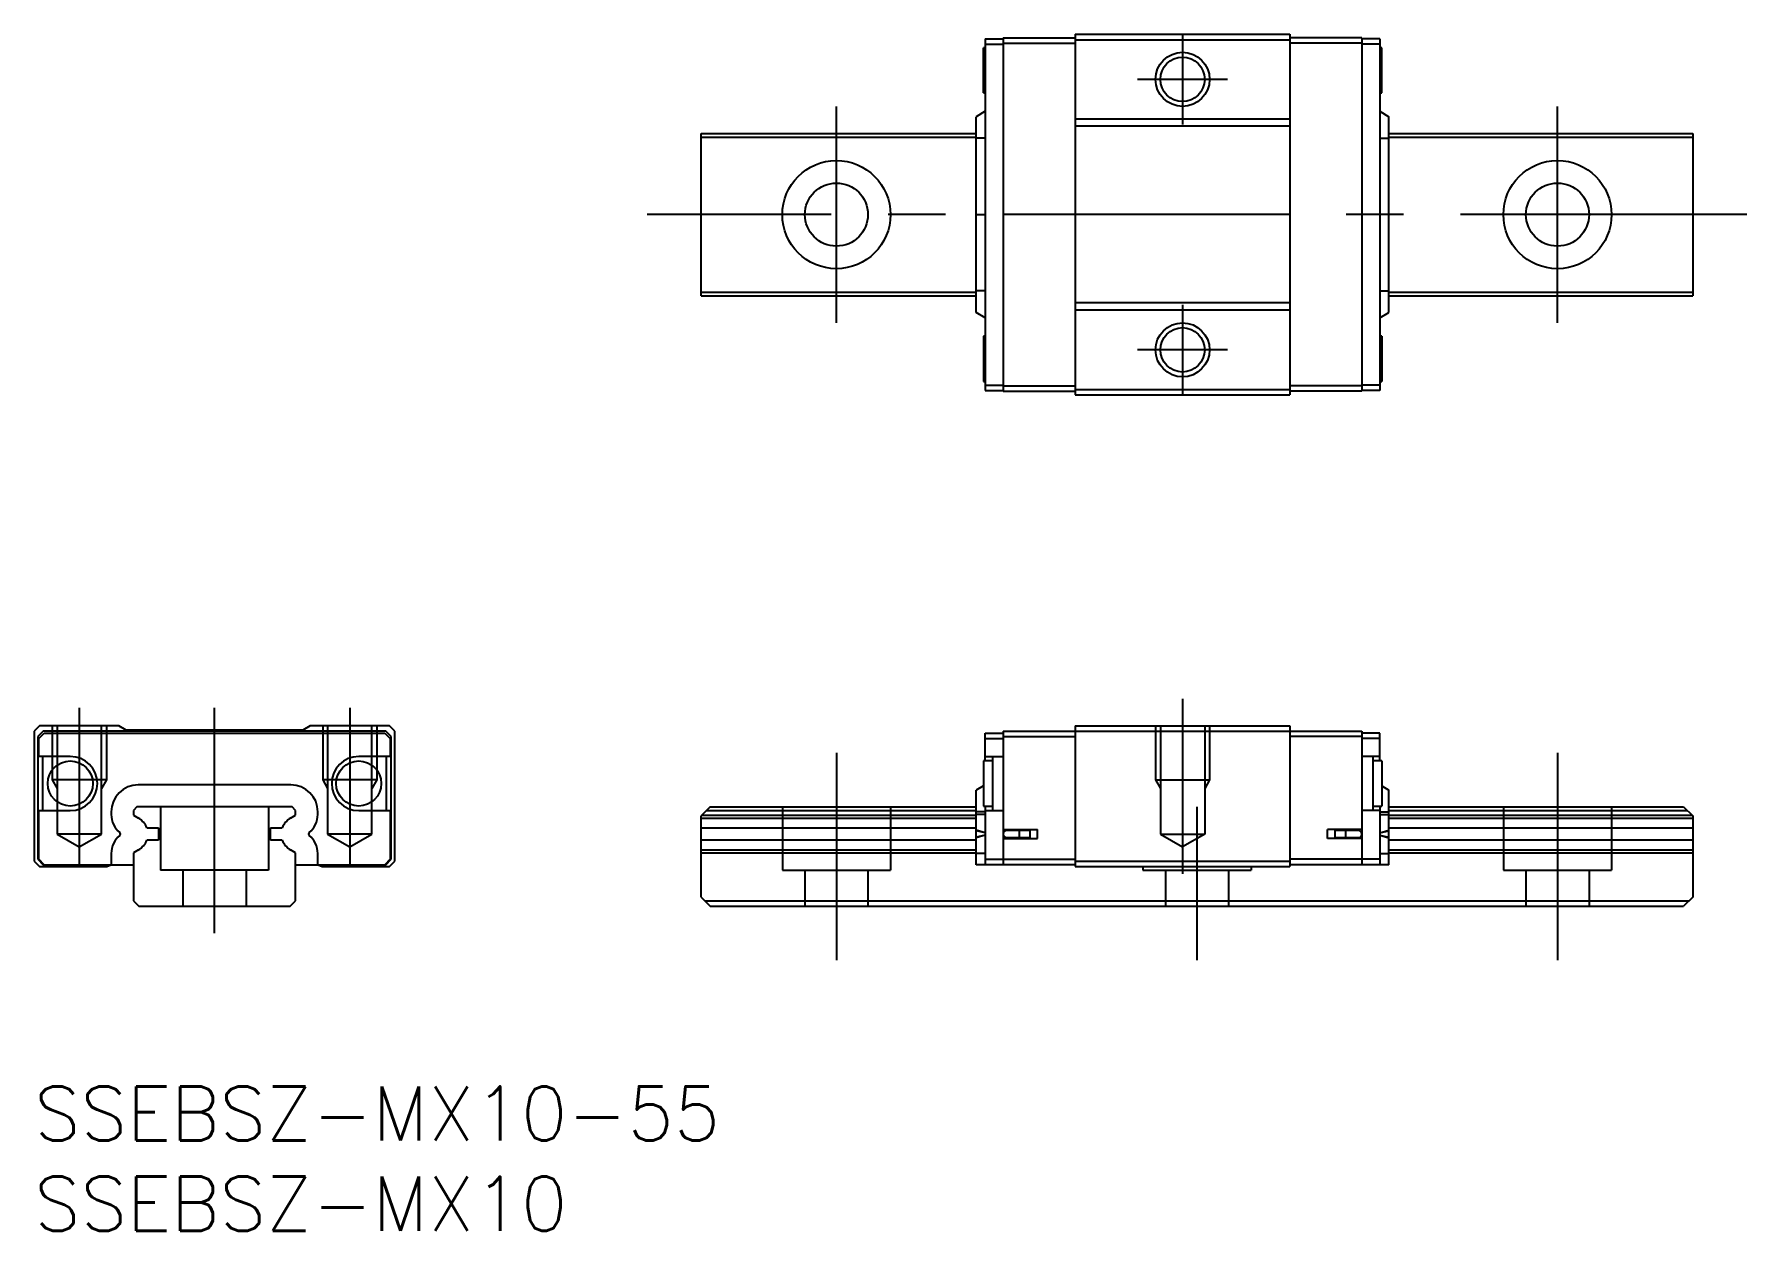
# Model space of a CAD drawing. Extents: x 0 to 95, y -8 to 58.4.
import ezdxf

# ---------------------------------------------------------------- set-up
doc = ezdxf.new("R2010")
doc.units = 0
doc.header["$LTSCALE"] = 0.5
doc.linetypes.add('CENTER', pattern=[50.8, 31.75, -6.35, 6.35, -6.35])
doc.linetypes.add('DASHED', pattern=[19.05, 12.7, -6.35])
for name, color, linetype in [('MSM_CENTER', 1, 'CENTER'), ('MSM_CONTINUOUS', 7, 'CONTINUOUS'), ('MSM_DASHED', 4, 'DASHED'), ('MSM_NARROW', 5, 'CONTINUOUS'), ('MSM_PART_NUMBER', 7, 'CONTINUOUS')]:
    doc.layers.add(name, color=color, linetype=linetype)
doc.styles.get("Standard").update_dxf_attribs({"font": 'txt.shx', "height": 3, "bigfont": 'bigfont.shx'})

# ---------------------------------------------------------------- blocks, each defined once
blk = doc.blocks.new('*U2')
at = {"layer": 'MSM_PART_NUMBER'}
blk.add_text('SSEBSZ-MX10-55', height=3, dxfattribs=at).set_placement((0, -3))
blk = doc.blocks.new('*U3')
at = {"layer": 'MSM_PART_NUMBER'}
blk.add_text('SSEBSZ-MX10', height=3, dxfattribs=at).set_placement((0, -8))

msp = doc.modelspace()

# ---------------------------------------------------------------- linework, layer by layer
at = {"layer": 'MSM_CENTER'}
for p, q in [((63.7, 58.35), (63.7, 53.35)), ((66.2, 55.85), (61.2, 55.85)), ((44.5, 42.35), (44.5, 54.35)), ((84.5, 42.35), (84.5, 54.35)), ((95, 48.35), (34, 48.35)), ((63.7, 43.35), (63.7, 38.35)), ((66.2, 40.85), (61.2, 40.85)), ((2.5, 21), (2.5, 12.29)), ((10, 8.5), (10, 21)), ((17.5, 21), (17.5, 12.29)), ((63.7, 21.5), (63.7, 11.79)), ((44.5, 18.5), (44.5, 7)), ((84.5, 18.5), (84.5, 7)), ((64.5, 15.5), (64.5, 7))]:
    msp.add_line(p, q, dxfattribs=at)
at = {"layer": 'MSM_CONTINUOUS'}
for p, q in [((52.75, 58.1), (52.75, 38.6)), ((52.75, 58.1), (53.75, 58.1)), ((53.75, 58.15), (53.75, 38.55)), ((53.75, 58.15), (57.75, 58.15)), ((57.75, 58.35), (57.75, 38.35)), ((57.75, 58.35), (69.65, 58.35)), ((57.75, 58.05), (69.65, 58.05)), ((69.65, 58.35), (69.65, 38.35)), ((73.65, 58.15), (69.65, 58.15)), ((73.65, 58.15), (73.65, 38.55)), ((74.65, 58.1), (73.65, 58.1)), ((74.65, 58.1), (74.65, 38.6)), ((52.75, 57.6), (52.65, 57.6)), ((52.65, 55.1), (52.65, 57.6)), ((52.75, 57.8), (53.75, 57.8)), ((53.75, 57.85), (57.75, 57.85)), ((73.65, 57.85), (69.65, 57.85)), ((74.65, 57.8), (73.65, 57.8)), ((74.75, 57.6), (74.65, 57.6)), ((74.75, 55.1), (74.75, 57.6)), ((52.65, 55.1), (52.75, 55.1)), ((74.65, 55.1), (74.75, 55.1)), ((52.75, 54.08), (52.25, 53.78)), ((52.25, 42.92), (52.25, 53.78)), ((69.65, 53.65), (57.75, 53.65)), ((69.65, 53.25), (57.75, 53.25)), ((74.65, 54.08), (75.15, 53.78)), ((75.15, 42.92), (75.15, 53.78)), ((37, 52.85), (52.25, 52.85)), ((37, 43.85), (37, 52.85)), ((37, 52.65), (52.25, 52.65)), ((52.75, 52.58), (52.25, 52.58)), ((74.65, 52.58), (75.15, 52.58)), ((75.15, 52.85), (92, 52.85)), ((75.15, 52.65), (92, 52.65)), ((92, 52.85), (92, 43.85)), ((52.25, 48.35), (52.75, 48.35)), ((75.15, 48.35), (74.65, 48.35)), ((37, 44.05), (52.25, 44.05)), ((37, 43.85), (52.25, 43.85)), ((52.75, 44.12), (52.25, 44.12)), ((74.65, 44.12), (75.15, 44.12)), ((75.15, 44.05), (92, 44.05)), ((75.15, 43.85), (92, 43.85)), ((52.75, 42.62), (52.25, 42.92)), ((69.65, 43.45), (57.75, 43.45)), ((69.65, 43.05), (57.75, 43.05)), ((74.65, 42.62), (75.15, 42.92)), ((52.75, 41.6), (52.65, 41.6)), ((52.65, 41.6), (52.65, 39.1)), ((74.75, 41.6), (74.65, 41.6)), ((74.75, 41.6), (74.75, 39.1)), ((52.65, 39.1), (52.75, 39.1)), ((74.65, 39.1), (74.75, 39.1)), ((52.75, 38.9), (53.75, 38.9)), ((52.75, 38.6), (53.75, 38.6)), ((53.75, 38.85), (57.75, 38.85)), ((53.75, 38.55), (57.75, 38.55)), ((57.75, 38.65), (69.65, 38.65)), ((57.75, 38.35), (69.65, 38.35)), ((73.65, 38.85), (69.65, 38.85)), ((73.65, 38.55), (69.65, 38.55)), ((74.65, 38.9), (73.65, 38.9)), ((74.65, 38.6), (73.65, 38.6)), ((0.3, 20), (0, 19.7)), ((4.7, 20), (0.3, 20)), ((5.1, 19.75), (4.7, 20)), ((15.3, 20), (14.9, 19.75)), ((19.7, 20), (15.3, 20)), ((20, 19.7), (19.7, 20)), ((57.75, 20), (69.65, 20)), ((57.75, 20), (57.75, 12.2)), ((69.65, 20), (69.65, 12.2)), ((0, 19.7), (0, 12.5)), ((0.5, 19.7), (0.2, 19.4)), ((0.2, 19.4), (0.2, 12.6)), ((0.25, 19.3), (0.55, 19.6)), ((0.25, 18.3), (0.25, 19.3)), ((19.5, 19.7), (0.5, 19.7)), ((0.55, 19.6), (19.45, 19.6)), ((14.9, 19.75), (5.1, 19.75)), ((19.45, 19.6), (19.75, 19.3)), ((19.8, 19.4), (19.5, 19.7)), ((19.75, 19.3), (19.75, 18.3)), ((19.8, 12.6), (19.8, 19.4)), ((20, 12.5), (20, 19.7)), ((52.75, 18.05), (52.75, 19.6)), ((52.75, 19.6), (53.75, 19.6)), ((52.75, 19.3), (53.75, 19.3)), ((53.75, 19.7), (73.65, 19.7)), ((53.75, 19.7), (53.75, 12.3)), ((53.75, 19.4), (57.75, 19.4)), ((73.65, 19.4), (69.65, 19.4)), ((73.65, 19.7), (73.65, 12.3)), ((74.65, 19.6), (73.65, 19.6)), ((74.65, 19.3), (73.65, 19.3)), ((74.65, 18.05), (74.65, 19.6)), ((2, 18.3), (0.25, 18.3)), ((0.45, 18.3), (0.45, 15.3)), ((19.75, 18.3), (18, 18.3)), ((19.55, 15.3), (19.55, 18.3)), ((53.15, 18.05), (52.65, 18.05)), ((52.65, 18.05), (52.65, 15.55)), ((52.75, 18.3), (53.75, 18.3)), ((53.15, 18.3), (53.15, 15.3)), ((74.65, 18.3), (73.65, 18.3)), ((74.25, 18.3), (74.25, 15.3)), ((74.75, 18.05), (74.25, 18.05)), ((74.75, 18.05), (74.75, 15.55)), ((14.23, 16.73), (5.77, 16.73)), ((52.65, 16.67), (52.25, 16.43)), ((52.25, 12.3), (52.25, 16.43)), ((74.75, 16.67), (75.15, 16.43)), ((75.15, 12.3), (75.15, 16.43)), ((0.25, 15.3), (2, 15.3)), ((0.25, 12.6), (0.25, 15.3)), ((4.27, 15.23), (4.27, 15.084)), ((5.7, 15.5), (5.5, 15.3)), ((5.5, 15.3), (5.5, 15.043)), ((14.3, 15.5), (5.7, 15.5)), ((14.5, 15.3), (14.3, 15.5)), ((14.5, 15.043), (14.5, 15.3)), ((15.73, 15.084), (15.73, 15.23)), ((18, 15.3), (19.75, 15.3)), ((19.75, 15.3), (19.75, 12.6)), ((37.5, 15.5), (37, 15)), ((37.3, 15.3), (52.25, 15.3)), ((37.5, 15.5), (52.25, 15.5)), ((52.75, 15.23), (52.25, 15.23)), ((52.65, 15.55), (53.15, 15.55)), ((52.75, 15.55), (52.75, 12.3)), ((52.75, 15.3), (53.75, 15.3)), ((74.65, 15.3), (73.65, 15.3)), ((74.25, 15.55), (74.75, 15.55)), ((74.65, 15.55), (74.65, 12.3)), ((74.65, 15.23), (75.15, 15.23)), ((75.15, 15.5), (91.5, 15.5)), ((75.15, 15.3), (91.7, 15.3)), ((91.5, 15.5), (92, 15)), ((5.5, 15.043), (5.778, 14.883)), ((6.245, 14.35), (6.9, 14.35)), ((6.9, 14.35), (6.9, 13.65)), ((13.1, 13.65), (13.1, 14.35)), ((13.1, 14.35), (13.755, 14.35)), ((14.222, 14.883), (14.5, 15.043)), ((37, 10.5), (37, 15)), ((37, 14.883), (52.25, 14.883)), ((37, 14.35), (52.25, 14.35)), ((37.043, 15.043), (52.25, 15.043)), ((52.75, 15.084), (52.25, 15.084)), ((53.75, 14.25), (55.65, 14.25)), ((54.25, 14.2), (54.25, 14.25)), ((54.579, 14.2), (54.579, 14.25)), ((55.65, 13.75), (55.65, 14.25)), ((71.75, 13.75), (71.75, 14.25)), ((73.65, 14.25), (71.75, 14.25)), ((72.821, 14.2), (72.821, 14.25)), ((73.15, 14.2), (73.15, 14.25)), ((74.65, 15.084), (75.15, 15.084)), ((75.15, 15.043), (91.957, 15.043)), ((75.15, 14.883), (92, 14.883)), ((75.15, 14.35), (92, 14.35)), ((92, 15), (92, 10.5)), ((6.9, 13.65), (6.245, 13.65)), ((13.755, 13.65), (13.1, 13.65)), ((52.25, 13.65), (37, 13.65)), ((52.75, 14.069), (52.25, 14.218)), ((52.75, 14.065), (52.25, 14.173)), ((52.75, 13.935), (52.25, 13.827)), ((52.753, 13.932), (52.25, 13.782)), ((53.75, 13.75), (55.65, 13.75)), ((55.25, 14.2), (53.95, 14.2)), ((53.95, 13.8), (55.25, 13.8)), ((54.25, 13.75), (54.25, 13.8)), ((54.579, 13.75), (54.579, 13.8)), ((54.65, 13.8), (54.65, 14.2)), ((55.25, 13.8), (55.25, 14.2)), ((73.65, 13.75), (71.75, 13.75)), ((73.45, 14.2), (72.15, 14.2)), ((72.15, 14.2), (72.15, 13.8)), ((72.15, 13.8), (73.45, 13.8)), ((72.75, 14.2), (72.75, 13.8)), ((72.821, 13.75), (72.821, 13.8)), ((73.15, 13.75), (73.15, 13.8)), ((74.647, 14.068), (75.15, 14.218)), ((74.647, 13.932), (75.15, 13.782)), ((74.65, 14.065), (75.15, 14.173)), ((74.65, 13.935), (75.15, 13.827)), ((92, 13.65), (75.15, 13.65)), ((0, 12.5), (0.3, 12.2)), ((0.2, 12.6), (0.5, 12.3)), ((0.55, 12.3), (0.25, 12.6)), ((4.27, 12.916), (4.27, 12.3)), ((5.778, 13.117), (5.5, 12.957)), ((5.5, 12.957), (5.5, 10.3)), ((14.5, 12.957), (14.222, 13.117)), ((14.5, 10.3), (14.5, 12.957)), ((15.73, 12.3), (15.73, 12.916)), ((19.75, 12.6), (19.45, 12.3)), ((19.5, 12.3), (19.8, 12.6)), ((19.7, 12.2), (20, 12.5)), ((37, 13.117), (52.25, 13.117)), ((37, 12.957), (52.25, 12.957)), ((52.75, 12.916), (52.25, 12.916)), ((52.75, 12.6), (57.75, 12.6)), ((57.75, 12.5), (69.65, 12.5)), ((74.65, 12.6), (69.65, 12.6)), ((74.65, 12.916), (75.15, 12.916)), ((75.15, 13.117), (92, 13.117)), ((75.15, 12.957), (92, 12.957)), ((0.3, 12.2), (4.028, 12.2)), ((0.5, 12.3), (5.5, 12.3)), ((4.028, 12.2), (4.242, 12.3)), ((14.5, 12.3), (19.5, 12.3)), ((15.758, 12.3), (15.972, 12.2)), ((15.972, 12.2), (19.7, 12.2)), ((57.75, 12.3), (52.25, 12.3)), ((57.75, 12.2), (69.65, 12.2)), ((75.15, 12.3), (69.65, 12.3)), ((37, 10.5), (37.5, 10)), ((92, 10.5), (91.5, 10)), ((5.5, 10.3), (5.8, 10)), ((5.8, 10), (14.2, 10)), ((14.2, 10), (14.5, 10.3)), ((37.2, 10.3), (91.8, 10.3)), ((37.5, 10), (91.5, 10))]:
    msp.add_line(p, q, dxfattribs=at)
for centre, radius in [((63.7, 55.85), 1.23), ((44.5, 48.35), 3), ((84.5, 48.35), 3), ((44.5, 48.35), 1.75), ((84.5, 48.35), 1.75), ((63.7, 40.85), 1.23), ((2, 16.8), 1.25), ((18, 16.8), 1.25)]:
    msp.add_circle(centre, radius, dxfattribs=at)
for centre, radius, start, end in [((2, 16.8), 1.5, 270, 90), ((18, 16.8), 1.5, 90, 270), ((5.77, 15.23), 1.5, 90, 180), ((14.23, 15.23), 1.5, 0, 90), ((5.57, 15.084), 1.3, 180, 230.73062), ((5.229, 13.93), 1.1, 22.44635, 60.00309), ((14.772, 13.93), 1.1, 119.99691, 157.55365), ((14.43, 15.084), 1.3, 309.26938, 0), ((5.57, 12.916), 1.3, 129.26938, 180), ((4.684, 14), 0.1, 309.26938, 50.73062), ((5.229, 14.07), 1.1, 299.99691, 337.55365), ((14.772, 14.07), 1.1, 202.44635, 240.00309), ((15.316, 14), 0.1, 129.26938, 230.73063), ((14.43, 12.916), 1.3, 0, 50.73062), ((53.95, 14), 0.2, 90, 270), ((73.45, 14), 0.2, 270, 89.99996)]:
    msp.add_arc(centre, radius, start, end, dxfattribs=at)
at = {"layer": 'MSM_DASHED'}
for p, q in [((1, 20), (1, 17)), ((1.271, 20), (1.271, 14)), ((3.73, 14), (3.73, 20)), ((4, 20), (4, 17)), ((16, 20), (16, 17)), ((16.271, 20), (16.271, 14)), ((18.73, 14), (18.73, 20)), ((19, 20), (19, 17)), ((62.2, 20), (62.2, 17)), ((62.47, 20), (62.47, 14)), ((64.929, 20), (64.929, 14)), ((65.2, 20), (65.2, 17)), ((1, 17), (1.271, 16.531)), ((4, 17), (1, 17)), ((4, 17), (3.73, 16.531)), ((16, 17), (16.271, 16.531)), ((19, 17), (16, 17)), ((19, 17), (18.73, 16.531)), ((62.2, 17), (62.47, 16.531)), ((62.2, 17), (65.2, 17)), ((65.2, 17), (64.929, 16.531)), ((7, 15.5), (7, 12)), ((13, 15.5), (13, 12)), ((41.5, 15.5), (41.5, 12)), ((47.5, 15.5), (47.5, 12)), ((81.5, 15.5), (81.5, 12)), ((87.5, 15.5), (87.5, 12)), ((1.271, 14), (2.5, 13.29)), ((3.73, 14), (1.271, 14)), ((2.5, 13.29), (3.73, 14)), ((16.271, 14), (17.5, 13.29)), ((18.73, 14), (16.271, 14)), ((17.5, 13.29), (18.73, 14)), ((62.47, 14), (64.929, 14)), ((62.47, 14), (63.7, 13.29)), ((64.929, 14), (63.7, 13.29)), ((13, 12), (7, 12)), ((8.25, 12), (8.25, 10)), ((11.75, 12), (11.75, 10)), ((41.5, 12), (47.5, 12)), ((42.75, 12), (42.75, 10)), ((46.25, 12), (46.25, 10)), ((61.5, 12.2), (61.5, 12)), ((61.5, 12), (67.5, 12)), ((62.75, 12), (62.75, 10)), ((66.25, 12), (66.25, 10)), ((67.5, 12.2), (67.5, 12)), ((81.5, 12), (87.5, 12)), ((82.75, 12), (82.75, 10)), ((86.25, 12), (86.25, 10))]:
    msp.add_line(p, q, dxfattribs=at)
at = {"layer": 'MSM_NARROW'}
for centre in [(63.7, 55.85), (63.7, 40.85)]:
    msp.add_circle(centre, 1.5, dxfattribs=at)

# ---------------------------------------------------------------- block references
at = {"layer": 'MSM_CONTINUOUS'}
for name in ['*U2', '*U3']:
    msp.add_blockref(name, (0, 0), dxfattribs=at)

doc.saveas('drawing.dxf')
